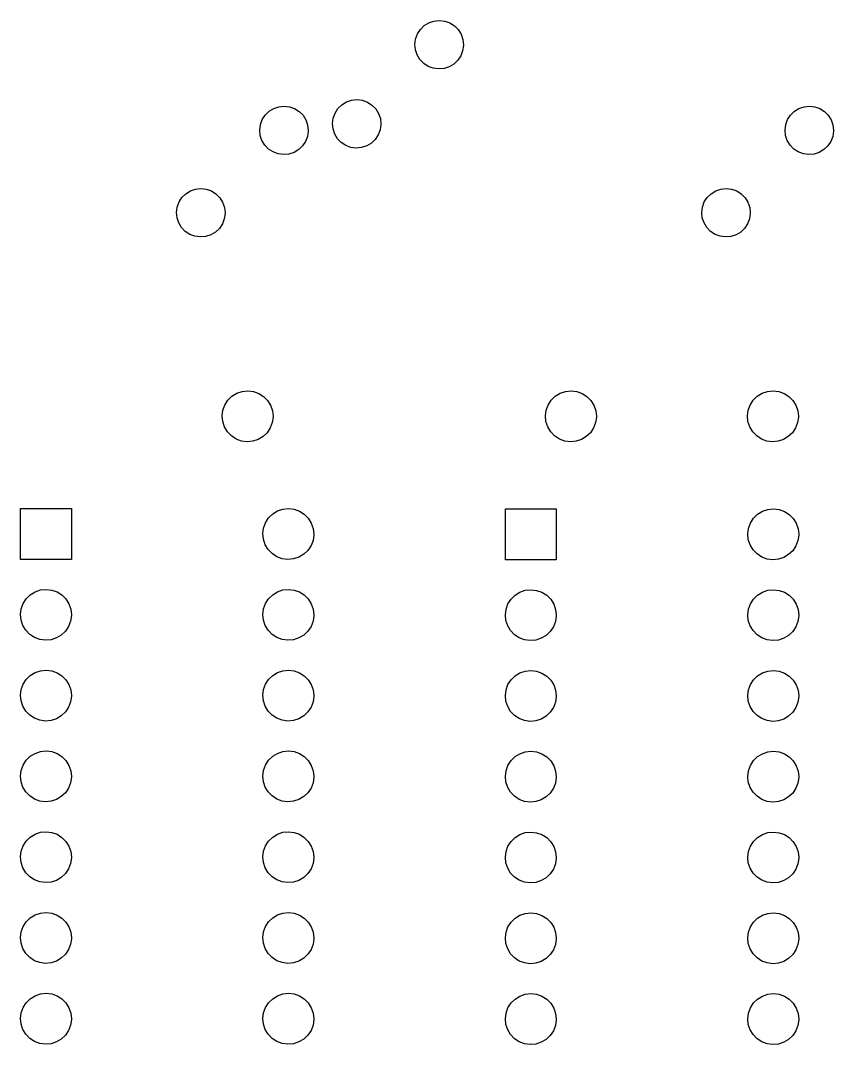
# Model space of a CAD drawing. Extents: x 34 to 149, y -179 to -19.
# Drawn here: x 95.73 to 121.28, y -98.59 to -66.4 of the extents above; entities that cross this region are included whole.
import ezdxf

# ---------------------------------------------------------------- set-up
doc = ezdxf.new("R2010")
doc.units = 0
doc.layers.add('BLACK', color=7, linetype='CONTINUOUS')

msp = doc.modelspace()

# ---------------------------------------------------------------- linework, layer by layer
at = {"layer": 'BLACK', "linetype": 'CONTINUOUS'}
for p, q in [((108.299, -66.676), (108.421, -66.5571)), ((108.421, -66.5571), (108.565, -66.4681)), ((108.565, -66.4681), (108.726, -66.4134)), ((108.726, -66.4134), (108.895, -66.3956)), ((108.895, -66.3956), (109.064, -66.4157)), ((109.064, -66.4157), (109.224, -66.4727)), ((109.224, -66.4727), (109.367, -66.5637)), ((109.367, -66.5637), (109.487, -66.6843)), ((108.149, -66.9784), (108.207, -66.8188)), ((108.207, -66.8188), (108.299, -66.676)), ((109.487, -66.6843), (109.577, -66.8284)), ((109.577, -66.8284), (109.633, -66.9888)), ((108.128, -67.147), (108.149, -66.9784)), ((108.144, -67.316), (108.128, -67.147)), ((109.652, -67.1789), (109.628, -67.3471)), ((109.633, -66.9888), (109.652, -67.1576)), ((109.652, -67.1576), (109.652, -67.1789)), ((108.198, -67.4772), (108.144, -67.316)), ((108.286, -67.6225), (108.198, -67.4772)), ((109.568, -67.5059), (109.474, -67.6474)), ((109.628, -67.3471), (109.568, -67.5059)), ((108.404, -67.7447), (108.286, -67.6225)), ((108.546, -67.8377), (108.404, -67.7447)), ((108.705, -67.897), (108.546, -67.8377)), ((108.874, -67.9194), (108.705, -67.897)), ((109.043, -67.904), (108.874, -67.9194)), ((109.205, -67.8515), (109.043, -67.904)), ((109.351, -67.7646), (109.205, -67.8515)), ((109.474, -67.6474), (109.351, -67.7646)), ((106.135, -68.9026), (106.304, -68.8848)), ((106.304, -68.8848), (106.473, -68.9049)), ((103.544, -69.2495), (103.689, -69.1605)), ((103.689, -69.1605), (103.849, -69.1058)), ((103.849, -69.1058), (104.018, -69.088)), ((104.018, -69.088), (104.187, -69.1081)), ((104.187, -69.1081), (104.347, -69.1651)), ((104.347, -69.1651), (104.49, -69.2561)), ((105.616, -69.308), (105.708, -69.1652)), ((105.708, -69.1652), (105.83, -69.0463)), ((105.83, -69.0463), (105.975, -68.9573)), ((105.975, -68.9573), (106.135, -68.9026)), ((106.473, -68.9049), (106.633, -68.9619)), ((106.633, -68.9619), (106.776, -69.0529)), ((106.776, -69.0529), (106.896, -69.1735)), ((106.896, -69.1735), (106.986, -69.3176)), ((120.054, -69.2495), (120.199, -69.1605)), ((120.199, -69.1605), (120.359, -69.1058)), ((120.359, -69.1058), (120.528, -69.088)), ((120.528, -69.088), (120.697, -69.1081)), ((120.697, -69.1081), (120.857, -69.1651)), ((120.857, -69.1651), (121, -69.2561)), ((103.272, -69.6708), (103.33, -69.5112)), ((103.33, -69.5112), (103.422, -69.3684)), ((103.422, -69.3684), (103.544, -69.2495)), ((104.49, -69.2561), (104.61, -69.3767)), ((104.61, -69.3767), (104.7, -69.5208)), ((104.7, -69.5208), (104.756, -69.6812)), ((105.537, -69.6362), (105.558, -69.4676)), ((105.558, -69.4676), (105.616, -69.308)), ((106.986, -69.3176), (107.042, -69.478)), ((107.042, -69.478), (107.061, -69.6468)), ((119.782, -69.6708), (119.84, -69.5112)), ((119.84, -69.5112), (119.932, -69.3684)), ((119.932, -69.3684), (120.054, -69.2495)), ((121, -69.2561), (121.12, -69.3767)), ((121.12, -69.3767), (121.21, -69.5208)), ((121.21, -69.5208), (121.266, -69.6812)), ((103.251, -69.8394), (103.272, -69.6708)), ((103.268, -70.0084), (103.251, -69.8394)), ((104.756, -69.6812), (104.775, -69.85)), ((104.775, -69.85), (104.775, -69.8713)), ((105.554, -69.8052), (105.537, -69.6362)), ((105.607, -69.9664), (105.554, -69.8052)), ((107.037, -69.8363), (106.977, -69.9951)), ((107.061, -69.6681), (107.037, -69.8363)), ((107.061, -69.6468), (107.061, -69.6681)), ((119.761, -69.8394), (119.782, -69.6708)), ((119.778, -70.0084), (119.761, -69.8394)), ((121.266, -69.6812), (121.285, -69.85)), ((121.285, -69.85), (121.285, -69.8713)), ((103.321, -70.1696), (103.268, -70.0084)), ((103.409, -70.3149), (103.321, -70.1696)), ((104.751, -70.0395), (104.691, -70.1983)), ((104.775, -69.8713), (104.751, -70.0395)), ((105.695, -70.1117), (105.607, -69.9664)), ((105.813, -70.2339), (105.695, -70.1117)), ((106.883, -70.1366), (106.76, -70.2538)), ((106.977, -69.9951), (106.883, -70.1366)), ((119.831, -70.1696), (119.778, -70.0084)), ((119.919, -70.3149), (119.831, -70.1696)), ((121.261, -70.0395), (121.201, -70.1983)), ((121.285, -69.8713), (121.261, -70.0395)), ((103.527, -70.4371), (103.409, -70.3149)), ((103.669, -70.5301), (103.527, -70.4371)), ((104.474, -70.457), (104.328, -70.5439)), ((104.597, -70.3398), (104.474, -70.457)), ((104.691, -70.1983), (104.597, -70.3398)), ((105.955, -70.3269), (105.813, -70.2339)), ((106.115, -70.3862), (105.955, -70.3269)), ((106.283, -70.4086), (106.115, -70.3862)), ((106.452, -70.3932), (106.283, -70.4086)), ((106.614, -70.3407), (106.452, -70.3932)), ((106.76, -70.2538), (106.614, -70.3407)), ((120.037, -70.4371), (119.919, -70.3149)), ((120.179, -70.5301), (120.037, -70.4371)), ((120.984, -70.457), (120.838, -70.5439)), ((121.107, -70.3398), (120.984, -70.457)), ((121.201, -70.1983), (121.107, -70.3398)), ((103.829, -70.5894), (103.669, -70.5301)), ((103.997, -70.6118), (103.829, -70.5894)), ((104.166, -70.5964), (103.997, -70.6118)), ((104.328, -70.5439), (104.166, -70.5964)), ((120.339, -70.5894), (120.179, -70.5301)), ((120.507, -70.6118), (120.339, -70.5894)), ((120.676, -70.5964), (120.507, -70.6118)), ((120.838, -70.5439), (120.676, -70.5964)), ((100.928, -71.8403), (101.072, -71.7513)), ((101.072, -71.7513), (101.233, -71.6966)), ((101.233, -71.6966), (101.402, -71.6788)), ((101.402, -71.6788), (101.571, -71.6989)), ((101.571, -71.6989), (101.731, -71.7559)), ((101.731, -71.7559), (101.874, -71.8469)), ((117.438, -71.8403), (117.582, -71.7513)), ((117.582, -71.7513), (117.743, -71.6966)), ((117.743, -71.6966), (117.912, -71.6788)), ((117.912, -71.6788), (118.081, -71.6989)), ((118.081, -71.6989), (118.241, -71.7559)), ((118.241, -71.7559), (118.384, -71.8469)), ((100.656, -72.2616), (100.714, -72.102)), ((100.714, -72.102), (100.806, -71.9592)), ((100.806, -71.9592), (100.928, -71.8403)), ((101.874, -71.8469), (101.994, -71.9675)), ((101.994, -71.9675), (102.084, -72.1116)), ((102.084, -72.1116), (102.14, -72.272)), ((117.166, -72.2616), (117.224, -72.102)), ((117.224, -72.102), (117.316, -71.9592)), ((117.316, -71.9592), (117.438, -71.8403)), ((118.384, -71.8469), (118.504, -71.9675)), ((118.504, -71.9675), (118.594, -72.1116)), ((118.594, -72.1116), (118.65, -72.272)), ((100.635, -72.4302), (100.656, -72.2616)), ((100.651, -72.5992), (100.635, -72.4302)), ((102.14, -72.272), (102.159, -72.4408)), ((117.145, -72.4302), (117.166, -72.2616)), ((117.161, -72.5992), (117.145, -72.4302)), ((118.65, -72.272), (118.669, -72.4408)), ((100.705, -72.7604), (100.651, -72.5992)), ((102.135, -72.6303), (102.075, -72.7891)), ((102.159, -72.4621), (102.135, -72.6303)), ((102.159, -72.4408), (102.159, -72.4621)), ((117.215, -72.7604), (117.161, -72.5992)), ((118.645, -72.6303), (118.585, -72.7891)), ((118.669, -72.4621), (118.645, -72.6303)), ((118.669, -72.4408), (118.669, -72.4621)), ((100.793, -72.9057), (100.705, -72.7604)), ((100.911, -73.0279), (100.793, -72.9057)), ((101.053, -73.1209), (100.911, -73.0279)), ((101.858, -73.0478), (101.712, -73.1347)), ((101.981, -72.9306), (101.858, -73.0478)), ((102.075, -72.7891), (101.981, -72.9306)), ((117.303, -72.9057), (117.215, -72.7604)), ((117.421, -73.0279), (117.303, -72.9057)), ((117.563, -73.1209), (117.421, -73.0279)), ((118.368, -73.0478), (118.222, -73.1347)), ((118.491, -72.9306), (118.368, -73.0478)), ((118.585, -72.7891), (118.491, -72.9306)), ((101.212, -73.1802), (101.053, -73.1209)), ((101.381, -73.2026), (101.212, -73.1802)), ((101.55, -73.1872), (101.381, -73.2026)), ((101.712, -73.1347), (101.55, -73.1872)), ((117.722, -73.1802), (117.563, -73.1209)), ((117.891, -73.2026), (117.722, -73.1802)), ((118.06, -73.1872), (117.891, -73.2026)), ((118.222, -73.1347), (118.06, -73.1872)), ((102.25, -78.3344), (102.377, -78.2096)), ((102.377, -78.2096), (102.529, -78.1161)), ((102.529, -78.1161), (102.698, -78.0587)), ((102.698, -78.0587), (102.876, -78.04)), ((102.876, -78.04), (103.053, -78.0611)), ((103.053, -78.0611), (103.221, -78.121)), ((103.221, -78.121), (103.371, -78.2165)), ((103.371, -78.2165), (103.497, -78.3431)), ((112.41, -78.3344), (112.537, -78.2096)), ((112.537, -78.2096), (112.689, -78.1161)), ((112.689, -78.1161), (112.858, -78.0587)), ((112.858, -78.0587), (113.036, -78.04)), ((113.036, -78.04), (113.213, -78.0611)), ((113.213, -78.0611), (113.381, -78.121)), ((113.381, -78.121), (113.531, -78.2165)), ((113.531, -78.2165), (113.657, -78.3431)), ((118.76, -78.3344), (118.887, -78.2096)), ((118.887, -78.2096), (119.039, -78.1161)), ((119.039, -78.1161), (119.208, -78.0587)), ((119.208, -78.0587), (119.386, -78.04)), ((119.386, -78.04), (119.563, -78.0611)), ((119.563, -78.0611), (119.731, -78.121)), ((119.731, -78.121), (119.881, -78.2165)), ((119.881, -78.2165), (120.007, -78.3431)), ((102.092, -78.6519), (102.153, -78.4843)), ((102.153, -78.4843), (102.25, -78.3344)), ((103.497, -78.3431), (103.591, -78.4943)), ((103.591, -78.4943), (103.65, -78.6628)), ((112.252, -78.6519), (112.313, -78.4843)), ((112.313, -78.4843), (112.41, -78.3344)), ((113.657, -78.3431), (113.751, -78.4943)), ((113.751, -78.4943), (113.81, -78.6628)), ((118.602, -78.6519), (118.663, -78.4843)), ((118.663, -78.4843), (118.76, -78.3344)), ((120.007, -78.3431), (120.101, -78.4943)), ((120.101, -78.4943), (120.16, -78.6628)), ((102.07, -78.8288), (102.092, -78.6519)), ((102.087, -79.0063), (102.07, -78.8288)), ((103.67, -78.8623), (103.645, -79.039)), ((103.65, -78.6628), (103.67, -78.84)), ((103.67, -78.84), (103.67, -78.8623)), ((112.23, -78.8288), (112.252, -78.6519)), ((112.247, -79.0063), (112.23, -78.8288)), ((113.83, -78.8623), (113.805, -79.039)), ((113.81, -78.6628), (113.83, -78.84)), ((113.83, -78.84), (113.83, -78.8623)), ((118.58, -78.8288), (118.602, -78.6519)), ((118.597, -79.0063), (118.58, -78.8288)), ((120.18, -78.8623), (120.155, -79.039)), ((120.16, -78.6628), (120.18, -78.84)), ((120.18, -78.84), (120.18, -78.8623)), ((102.144, -79.1756), (102.087, -79.0063)), ((102.236, -79.3281), (102.144, -79.1756)), ((103.645, -79.039), (103.582, -79.2057)), ((112.304, -79.1756), (112.247, -79.0063)), ((112.396, -79.3281), (112.304, -79.1756)), ((113.805, -79.039), (113.742, -79.2057)), ((118.654, -79.1756), (118.597, -79.0063)), ((118.746, -79.3281), (118.654, -79.1756)), ((120.155, -79.039), (120.092, -79.2057)), ((102.36, -79.4564), (102.236, -79.3281)), ((102.509, -79.5541), (102.36, -79.4564)), ((103.354, -79.4772), (103.2, -79.5685)), ((103.483, -79.3542), (103.354, -79.4772)), ((103.582, -79.2057), (103.483, -79.3542)), ((112.52, -79.4564), (112.396, -79.3281)), ((112.669, -79.5541), (112.52, -79.4564)), ((113.514, -79.4772), (113.36, -79.5685)), ((113.643, -79.3542), (113.514, -79.4772)), ((113.742, -79.2057), (113.643, -79.3542)), ((118.87, -79.4564), (118.746, -79.3281)), ((119.019, -79.5541), (118.87, -79.4564)), ((119.864, -79.4772), (119.71, -79.5685)), ((119.993, -79.3542), (119.864, -79.4772)), ((120.092, -79.2057), (119.993, -79.3542)), ((102.676, -79.6162), (102.509, -79.5541)), ((102.853, -79.6398), (102.676, -79.6162)), ((103.031, -79.6237), (102.853, -79.6398)), ((103.2, -79.5685), (103.031, -79.6237)), ((112.836, -79.6162), (112.669, -79.5541)), ((113.013, -79.6398), (112.836, -79.6162)), ((113.191, -79.6237), (113.013, -79.6398)), ((113.36, -79.5685), (113.191, -79.6237)), ((119.186, -79.6162), (119.019, -79.5541)), ((119.363, -79.6398), (119.186, -79.6162)), ((119.541, -79.6237), (119.363, -79.6398)), ((119.71, -79.5685), (119.541, -79.6237)), ((95.73, -83.34), (95.73, -81.74)), ((95.73, -81.74), (97.33, -81.74)), ((97.33, -81.74), (97.33, -83.34)), ((103.809, -81.8161), (103.978, -81.7587)), ((103.978, -81.7587), (104.156, -81.74)), ((104.156, -81.74), (104.333, -81.7611)), ((104.333, -81.7611), (104.501, -81.821)), ((110.97, -83.35), (110.97, -81.75)), ((110.97, -81.75), (112.57, -81.75)), ((112.57, -81.75), (112.57, -83.35)), ((119.049, -81.8261), (119.218, -81.7687)), ((119.218, -81.7687), (119.396, -81.75)), ((119.396, -81.75), (119.573, -81.7711)), ((119.573, -81.7711), (119.741, -81.831)), ((103.433, -82.1843), (103.53, -82.0344)), ((103.53, -82.0344), (103.657, -81.9096)), ((103.657, -81.9096), (103.809, -81.8161)), ((104.501, -81.821), (104.651, -81.9165)), ((104.651, -81.9165), (104.777, -82.0431)), ((104.777, -82.0431), (104.871, -82.1943)), ((118.673, -82.1943), (118.77, -82.0444)), ((118.77, -82.0444), (118.897, -81.9196)), ((118.897, -81.9196), (119.049, -81.8261)), ((119.741, -81.831), (119.891, -81.9265)), ((119.891, -81.9265), (120.017, -82.0531)), ((120.017, -82.0531), (120.111, -82.2043)), ((103.35, -82.5288), (103.372, -82.3519)), ((103.372, -82.3519), (103.433, -82.1843)), ((104.871, -82.1943), (104.93, -82.3628)), ((104.93, -82.3628), (104.95, -82.54)), ((118.59, -82.5388), (118.612, -82.3619)), ((118.612, -82.3619), (118.673, -82.1943)), ((120.111, -82.2043), (120.17, -82.3728)), ((120.17, -82.3728), (120.19, -82.55)), ((103.367, -82.7063), (103.35, -82.5288)), ((103.424, -82.8756), (103.367, -82.7063)), ((104.925, -82.739), (104.862, -82.9057)), ((104.95, -82.5623), (104.925, -82.739)), ((104.95, -82.54), (104.95, -82.5623)), ((118.607, -82.7163), (118.59, -82.5388)), ((118.664, -82.8856), (118.607, -82.7163)), ((120.19, -82.5723), (120.165, -82.749)), ((120.19, -82.55), (120.19, -82.5723)), ((103.516, -83.0281), (103.424, -82.8756)), ((103.64, -83.1564), (103.516, -83.0281)), ((104.763, -83.0542), (104.634, -83.1772)), ((104.862, -82.9057), (104.763, -83.0542)), ((118.756, -83.0381), (118.664, -82.8856)), ((118.88, -83.1664), (118.756, -83.0381)), ((120.102, -82.9157), (120.003, -83.0642)), ((120.165, -82.749), (120.102, -82.9157)), ((97.33, -83.34), (95.73, -83.34)), ((103.789, -83.2541), (103.64, -83.1564)), ((103.956, -83.3162), (103.789, -83.2541)), ((104.133, -83.3398), (103.956, -83.3162)), ((104.311, -83.3237), (104.133, -83.3398)), ((104.48, -83.2685), (104.311, -83.3237)), ((104.634, -83.1772), (104.48, -83.2685)), ((112.57, -83.35), (110.97, -83.35)), ((119.029, -83.2641), (118.88, -83.1664)), ((119.196, -83.3262), (119.029, -83.2641)), ((119.373, -83.3498), (119.196, -83.3262)), ((119.551, -83.3337), (119.373, -83.3498)), ((119.72, -83.2785), (119.551, -83.3337)), ((119.874, -83.1872), (119.72, -83.2785)), ((120.003, -83.0642), (119.874, -83.1872)), ((96.1894, -84.3561), (96.3582, -84.2987)), ((96.3582, -84.2987), (96.5356, -84.28)), ((96.5356, -84.28), (96.7127, -84.3011)), ((96.7127, -84.3011), (96.8807, -84.361)), ((103.809, -84.3561), (103.978, -84.2987)), ((103.978, -84.2987), (104.156, -84.28)), ((104.156, -84.28), (104.333, -84.3011)), ((104.333, -84.3011), (104.501, -84.361)), ((111.429, -84.3661), (111.598, -84.3087)), ((111.598, -84.3087), (111.776, -84.29)), ((111.776, -84.29), (111.953, -84.3111)), ((111.953, -84.3111), (112.121, -84.371)), ((119.049, -84.3661), (119.218, -84.3087)), ((119.218, -84.3087), (119.396, -84.29)), ((119.396, -84.29), (119.573, -84.3111)), ((119.573, -84.3111), (119.741, -84.371)), ((95.8134, -84.7243), (95.91, -84.5744)), ((95.91, -84.5744), (96.0375, -84.4496)), ((96.0375, -84.4496), (96.1894, -84.3561)), ((96.8807, -84.361), (97.0313, -84.4565)), ((97.0313, -84.4565), (97.157, -84.5831)), ((97.157, -84.5831), (97.2515, -84.7343)), ((103.433, -84.7243), (103.53, -84.5744)), ((103.53, -84.5744), (103.657, -84.4496)), ((103.657, -84.4496), (103.809, -84.3561)), ((104.501, -84.361), (104.651, -84.4565)), ((104.651, -84.4565), (104.777, -84.5831)), ((104.777, -84.5831), (104.871, -84.7343)), ((111.053, -84.7343), (111.15, -84.5844)), ((111.15, -84.5844), (111.277, -84.4596)), ((111.277, -84.4596), (111.429, -84.3661)), ((112.121, -84.371), (112.271, -84.4665)), ((112.271, -84.4665), (112.397, -84.5931)), ((112.397, -84.5931), (112.491, -84.7443)), ((118.673, -84.7343), (118.77, -84.5844)), ((118.77, -84.5844), (118.897, -84.4596)), ((118.897, -84.4596), (119.049, -84.3661)), ((119.741, -84.371), (119.891, -84.4665)), ((119.891, -84.4665), (120.017, -84.5931)), ((120.017, -84.5931), (120.111, -84.7443)), ((95.7301, -85.0688), (95.7524, -84.8919)), ((95.7524, -84.8919), (95.8134, -84.7243)), ((97.2515, -84.7343), (97.3101, -84.9028)), ((97.3101, -84.9028), (97.33, -85.08)), ((103.35, -85.0688), (103.372, -84.8919)), ((103.372, -84.8919), (103.433, -84.7243)), ((104.871, -84.7343), (104.93, -84.9028)), ((104.93, -84.9028), (104.95, -85.08)), ((110.97, -85.0788), (110.992, -84.9019)), ((110.992, -84.9019), (111.053, -84.7343)), ((112.491, -84.7443), (112.55, -84.9128)), ((112.55, -84.9128), (112.57, -85.09)), ((118.59, -85.0788), (118.612, -84.9019)), ((118.612, -84.9019), (118.673, -84.7343)), ((120.111, -84.7443), (120.17, -84.9128)), ((120.17, -84.9128), (120.19, -85.09)), ((95.7475, -85.2463), (95.7301, -85.0688)), ((95.8038, -85.4156), (95.7475, -85.2463)), ((97.3049, -85.279), (97.2415, -85.4457)), ((97.3297, -85.1023), (97.3049, -85.279)), ((97.33, -85.08), (97.3297, -85.1023)), ((103.367, -85.2463), (103.35, -85.0688)), ((103.424, -85.4156), (103.367, -85.2463)), ((104.925, -85.279), (104.862, -85.4457)), ((104.95, -85.1023), (104.925, -85.279)), ((104.95, -85.08), (104.95, -85.1023)), ((110.987, -85.2563), (110.97, -85.0788)), ((111.044, -85.4256), (110.987, -85.2563)), ((112.545, -85.289), (112.482, -85.4557)), ((112.57, -85.1123), (112.545, -85.289)), ((112.57, -85.09), (112.57, -85.1123)), ((118.607, -85.2563), (118.59, -85.0788)), ((118.664, -85.4256), (118.607, -85.2563)), ((120.165, -85.289), (120.102, -85.4557)), ((120.19, -85.1123), (120.165, -85.289)), ((120.19, -85.09), (120.19, -85.1123)), ((95.8962, -85.5681), (95.8038, -85.4156)), ((96.0201, -85.6964), (95.8962, -85.5681)), ((97.1428, -85.5942), (97.0137, -85.7172)), ((97.2415, -85.4457), (97.1428, -85.5942)), ((103.516, -85.5681), (103.424, -85.4156)), ((103.64, -85.6964), (103.516, -85.5681)), ((104.763, -85.5942), (104.634, -85.7172)), ((104.862, -85.4457), (104.763, -85.5942)), ((111.136, -85.5781), (111.044, -85.4256)), ((111.26, -85.7064), (111.136, -85.5781)), ((112.383, -85.6042), (112.254, -85.7272)), ((112.482, -85.4557), (112.383, -85.6042)), ((118.756, -85.5781), (118.664, -85.4256)), ((118.88, -85.7064), (118.756, -85.5781)), ((120.003, -85.6042), (119.874, -85.7272)), ((120.102, -85.4557), (120.003, -85.6042)), ((96.1693, -85.7941), (96.0201, -85.6964)), ((96.3365, -85.8562), (96.1693, -85.7941)), ((96.5132, -85.8798), (96.3365, -85.8562)), ((96.6909, -85.8637), (96.5132, -85.8798)), ((96.8605, -85.8085), (96.6909, -85.8637)), ((97.0137, -85.7172), (96.8605, -85.8085)), ((103.789, -85.7941), (103.64, -85.6964)), ((103.956, -85.8562), (103.789, -85.7941)), ((104.133, -85.8798), (103.956, -85.8562)), ((104.311, -85.8637), (104.133, -85.8798)), ((104.48, -85.8085), (104.311, -85.8637)), ((104.634, -85.7172), (104.48, -85.8085)), ((111.409, -85.8041), (111.26, -85.7064)), ((111.576, -85.8662), (111.409, -85.8041)), ((111.753, -85.8898), (111.576, -85.8662)), ((111.931, -85.8737), (111.753, -85.8898)), ((112.1, -85.8185), (111.931, -85.8737)), ((112.254, -85.7272), (112.1, -85.8185)), ((119.029, -85.8041), (118.88, -85.7064)), ((119.196, -85.8662), (119.029, -85.8041)), ((119.373, -85.8898), (119.196, -85.8662)), ((119.551, -85.8737), (119.373, -85.8898)), ((119.72, -85.8185), (119.551, -85.8737)), ((119.874, -85.7272), (119.72, -85.8185)), ((96.0375, -86.9896), (96.1894, -86.8961)), ((96.1894, -86.8961), (96.3582, -86.8387)), ((96.3582, -86.8387), (96.5356, -86.82)), ((96.5356, -86.82), (96.7127, -86.8411)), ((96.7127, -86.8411), (96.8807, -86.901)), ((96.8807, -86.901), (97.0313, -86.9965)), ((103.657, -86.9896), (103.809, -86.8961)), ((103.809, -86.8961), (103.978, -86.8387)), ((103.978, -86.8387), (104.156, -86.82)), ((104.156, -86.82), (104.333, -86.8411)), ((104.333, -86.8411), (104.501, -86.901)), ((104.501, -86.901), (104.651, -86.9965)), ((111.277, -86.9996), (111.429, -86.9061)), ((111.429, -86.9061), (111.598, -86.8487)), ((111.598, -86.8487), (111.776, -86.83)), ((111.776, -86.83), (111.953, -86.8511)), ((111.953, -86.8511), (112.121, -86.911)), ((112.121, -86.911), (112.271, -87.0065)), ((118.897, -86.9996), (119.049, -86.9061)), ((119.049, -86.9061), (119.218, -86.8487)), ((119.218, -86.8487), (119.396, -86.83)), ((119.396, -86.83), (119.573, -86.8511)), ((119.573, -86.8511), (119.741, -86.911)), ((119.741, -86.911), (119.891, -87.0065)), ((95.8134, -87.2643), (95.91, -87.1144)), ((95.91, -87.1144), (96.0375, -86.9896)), ((97.0313, -86.9965), (97.157, -87.1231)), ((97.157, -87.1231), (97.2515, -87.2743)), ((103.433, -87.2643), (103.53, -87.1144)), ((103.53, -87.1144), (103.657, -86.9896)), ((104.651, -86.9965), (104.777, -87.1231)), ((104.777, -87.1231), (104.871, -87.2743)), ((111.053, -87.2743), (111.15, -87.1244)), ((111.15, -87.1244), (111.277, -86.9996)), ((112.271, -87.0065), (112.397, -87.1331)), ((112.397, -87.1331), (112.491, -87.2843)), ((118.673, -87.2743), (118.77, -87.1244)), ((118.77, -87.1244), (118.897, -86.9996)), ((119.891, -87.0065), (120.017, -87.1331)), ((120.017, -87.1331), (120.111, -87.2843)), ((95.7301, -87.6088), (95.7524, -87.4319)), ((95.7524, -87.4319), (95.8134, -87.2643)), ((97.2515, -87.2743), (97.3101, -87.4428)), ((97.3101, -87.4428), (97.33, -87.62)), ((103.35, -87.6088), (103.372, -87.4319)), ((103.372, -87.4319), (103.433, -87.2643)), ((104.871, -87.2743), (104.93, -87.4428)), ((104.93, -87.4428), (104.95, -87.62)), ((110.97, -87.6188), (110.992, -87.4419)), ((110.992, -87.4419), (111.053, -87.2743)), ((112.491, -87.2843), (112.55, -87.4528)), ((112.55, -87.4528), (112.57, -87.63)), ((118.59, -87.6188), (118.612, -87.4419)), ((118.612, -87.4419), (118.673, -87.2743)), ((120.111, -87.2843), (120.17, -87.4528)), ((120.17, -87.4528), (120.19, -87.63)), ((95.7475, -87.7863), (95.7301, -87.6088)), ((95.8038, -87.9556), (95.7475, -87.7863)), ((97.3049, -87.819), (97.2415, -87.9857)), ((97.3297, -87.6423), (97.3049, -87.819)), ((97.33, -87.62), (97.3297, -87.6423)), ((103.367, -87.7863), (103.35, -87.6088)), ((103.424, -87.9556), (103.367, -87.7863)), ((104.925, -87.819), (104.862, -87.9857)), ((104.95, -87.6423), (104.925, -87.819)), ((104.95, -87.62), (104.95, -87.6423)), ((110.987, -87.7963), (110.97, -87.6188)), ((111.044, -87.9656), (110.987, -87.7963)), ((112.545, -87.829), (112.482, -87.9957)), ((112.57, -87.6523), (112.545, -87.829)), ((112.57, -87.63), (112.57, -87.6523)), ((118.607, -87.7963), (118.59, -87.6188)), ((118.664, -87.9656), (118.607, -87.7963)), ((120.165, -87.829), (120.102, -87.9957)), ((120.19, -87.6523), (120.165, -87.829)), ((120.19, -87.63), (120.19, -87.6523)), ((95.8962, -88.1081), (95.8038, -87.9556)), ((96.0201, -88.2364), (95.8962, -88.1081)), ((97.1428, -88.1342), (97.0137, -88.2572)), ((97.2415, -87.9857), (97.1428, -88.1342)), ((103.516, -88.1081), (103.424, -87.9556)), ((103.64, -88.2364), (103.516, -88.1081)), ((104.763, -88.1342), (104.634, -88.2572)), ((104.862, -87.9857), (104.763, -88.1342)), ((111.136, -88.1181), (111.044, -87.9656)), ((111.26, -88.2464), (111.136, -88.1181)), ((112.383, -88.1442), (112.254, -88.2672)), ((112.482, -87.9957), (112.383, -88.1442)), ((118.756, -88.1181), (118.664, -87.9656)), ((118.88, -88.2464), (118.756, -88.1181)), ((120.003, -88.1442), (119.874, -88.2672)), ((120.102, -87.9957), (120.003, -88.1442)), ((96.1693, -88.3341), (96.0201, -88.2364)), ((96.3365, -88.3962), (96.1693, -88.3341)), ((96.5132, -88.4198), (96.3365, -88.3962)), ((96.6909, -88.4037), (96.5132, -88.4198)), ((96.8605, -88.3485), (96.6909, -88.4037)), ((97.0137, -88.2572), (96.8605, -88.3485)), ((103.789, -88.3341), (103.64, -88.2364)), ((103.956, -88.3962), (103.789, -88.3341)), ((104.133, -88.4198), (103.956, -88.3962)), ((104.311, -88.4037), (104.133, -88.4198)), ((104.48, -88.3485), (104.311, -88.4037)), ((104.634, -88.2572), (104.48, -88.3485)), ((111.409, -88.3441), (111.26, -88.2464)), ((111.576, -88.4062), (111.409, -88.3441)), ((111.753, -88.4298), (111.576, -88.4062)), ((111.931, -88.4137), (111.753, -88.4298)), ((112.1, -88.3585), (111.931, -88.4137)), ((112.254, -88.2672), (112.1, -88.3585)), ((119.029, -88.3441), (118.88, -88.2464)), ((119.196, -88.4062), (119.029, -88.3441)), ((119.373, -88.4298), (119.196, -88.4062)), ((119.551, -88.4137), (119.373, -88.4298)), ((119.72, -88.3585), (119.551, -88.4137)), ((119.874, -88.2672), (119.72, -88.3585)), ((96.0375, -89.5296), (96.1894, -89.4361)), ((96.1894, -89.4361), (96.3582, -89.3787)), ((96.3582, -89.3787), (96.5356, -89.36)), ((96.5356, -89.36), (96.7127, -89.3811)), ((96.7127, -89.3811), (96.8807, -89.441)), ((96.8807, -89.441), (97.0313, -89.5365)), ((103.657, -89.5296), (103.809, -89.4361)), ((103.809, -89.4361), (103.978, -89.3787)), ((103.978, -89.3787), (104.156, -89.36)), ((104.156, -89.36), (104.333, -89.3811)), ((104.333, -89.3811), (104.501, -89.441)), ((104.501, -89.441), (104.651, -89.5365)), ((111.277, -89.5396), (111.429, -89.4461)), ((111.429, -89.4461), (111.598, -89.3887)), ((111.598, -89.3887), (111.776, -89.37)), ((111.776, -89.37), (111.953, -89.3911)), ((111.953, -89.3911), (112.121, -89.451)), ((112.121, -89.451), (112.271, -89.5465)), ((118.897, -89.5396), (119.049, -89.4461)), ((119.049, -89.4461), (119.218, -89.3887)), ((119.218, -89.3887), (119.396, -89.37)), ((119.396, -89.37), (119.573, -89.3911)), ((119.573, -89.3911), (119.741, -89.451)), ((119.741, -89.451), (119.891, -89.5465)), ((95.7524, -89.9719), (95.8134, -89.8043)), ((95.8134, -89.8043), (95.91, -89.6544)), ((95.91, -89.6544), (96.0375, -89.5296)), ((97.0313, -89.5365), (97.157, -89.6631)), ((97.157, -89.6631), (97.2515, -89.8143)), ((97.2515, -89.8143), (97.3101, -89.9828)), ((103.372, -89.9719), (103.433, -89.8043)), ((103.433, -89.8043), (103.53, -89.6544)), ((103.53, -89.6544), (103.657, -89.5296)), ((104.651, -89.5365), (104.777, -89.6631)), ((104.777, -89.6631), (104.871, -89.8143)), ((104.871, -89.8143), (104.93, -89.9828)), ((110.992, -89.9819), (111.053, -89.8143)), ((111.053, -89.8143), (111.15, -89.6644)), ((111.15, -89.6644), (111.277, -89.5396)), ((112.271, -89.5465), (112.397, -89.6731)), ((112.397, -89.6731), (112.491, -89.8243)), ((118.612, -89.9819), (118.673, -89.8143)), ((118.673, -89.8143), (118.77, -89.6644)), ((118.77, -89.6644), (118.897, -89.5396)), ((119.891, -89.5465), (120.017, -89.6731)), ((120.017, -89.6731), (120.111, -89.8243)), ((95.7301, -90.1488), (95.7524, -89.9719)), ((97.3101, -89.9828), (97.33, -90.16)), ((103.35, -90.1488), (103.372, -89.9719)), ((104.93, -89.9828), (104.95, -90.16)), ((110.97, -90.1588), (110.992, -89.9819)), ((112.491, -89.8243), (112.55, -89.9928)), ((112.55, -89.9928), (112.57, -90.17)), ((118.59, -90.1588), (118.612, -89.9819)), ((120.111, -89.8243), (120.17, -89.9928)), ((120.17, -89.9928), (120.19, -90.17)), ((95.7475, -90.3263), (95.7301, -90.1488)), ((95.8038, -90.4956), (95.7475, -90.3263)), ((97.3049, -90.359), (97.2415, -90.5257)), ((97.3297, -90.1823), (97.3049, -90.359)), ((97.33, -90.16), (97.3297, -90.1823)), ((103.367, -90.3263), (103.35, -90.1488)), ((103.424, -90.4956), (103.367, -90.3263)), ((104.925, -90.359), (104.862, -90.5257)), ((104.95, -90.1823), (104.925, -90.359)), ((104.95, -90.16), (104.95, -90.1823)), ((110.987, -90.3363), (110.97, -90.1588)), ((111.044, -90.5056), (110.987, -90.3363)), ((112.545, -90.369), (112.482, -90.5357)), ((112.57, -90.1923), (112.545, -90.369)), ((112.57, -90.17), (112.57, -90.1923)), ((118.607, -90.3363), (118.59, -90.1588)), ((118.664, -90.5056), (118.607, -90.3363)), ((120.165, -90.369), (120.102, -90.5357)), ((120.19, -90.1923), (120.165, -90.369)), ((120.19, -90.17), (120.19, -90.1923)), ((95.8962, -90.6481), (95.8038, -90.4956)), ((96.0201, -90.7764), (95.8962, -90.6481)), ((96.1693, -90.8741), (96.0201, -90.7764)), ((97.1428, -90.6742), (97.0137, -90.7972)), ((97.2415, -90.5257), (97.1428, -90.6742)), ((103.516, -90.6481), (103.424, -90.4956)), ((103.64, -90.7764), (103.516, -90.6481)), ((103.789, -90.8741), (103.64, -90.7764)), ((104.763, -90.6742), (104.634, -90.7972)), ((104.862, -90.5257), (104.763, -90.6742)), ((111.136, -90.6581), (111.044, -90.5056)), ((111.26, -90.7864), (111.136, -90.6581)), ((111.409, -90.8841), (111.26, -90.7864)), ((112.383, -90.6842), (112.254, -90.8072)), ((112.482, -90.5357), (112.383, -90.6842)), ((118.756, -90.6581), (118.664, -90.5056)), ((118.88, -90.7864), (118.756, -90.6581)), ((119.029, -90.8841), (118.88, -90.7864)), ((120.003, -90.6842), (119.874, -90.8072)), ((120.102, -90.5357), (120.003, -90.6842)), ((96.3365, -90.9362), (96.1693, -90.8741)), ((96.5132, -90.9598), (96.3365, -90.9362)), ((96.6909, -90.9437), (96.5132, -90.9598)), ((96.8605, -90.8885), (96.6909, -90.9437)), ((97.0137, -90.7972), (96.8605, -90.8885)), ((103.956, -90.9362), (103.789, -90.8741)), ((104.133, -90.9598), (103.956, -90.9362)), ((104.311, -90.9437), (104.133, -90.9598)), ((104.48, -90.8885), (104.311, -90.9437)), ((104.634, -90.7972), (104.48, -90.8885)), ((111.576, -90.9462), (111.409, -90.8841)), ((111.753, -90.9698), (111.576, -90.9462)), ((111.931, -90.9537), (111.753, -90.9698)), ((112.1, -90.8985), (111.931, -90.9537)), ((112.254, -90.8072), (112.1, -90.8985)), ((119.196, -90.9462), (119.029, -90.8841)), ((119.373, -90.9698), (119.196, -90.9462)), ((119.551, -90.9537), (119.373, -90.9698)), ((119.72, -90.8985), (119.551, -90.9537)), ((119.874, -90.8072), (119.72, -90.8985)), ((95.91, -92.1944), (96.0375, -92.0696)), ((96.0375, -92.0696), (96.1894, -91.9761)), ((96.1894, -91.9761), (96.3582, -91.9187)), ((96.3582, -91.9187), (96.5356, -91.9)), ((96.5356, -91.9), (96.7127, -91.9211)), ((96.7127, -91.9211), (96.8807, -91.981)), ((96.8807, -91.981), (97.0313, -92.0765)), ((103.53, -92.1944), (103.657, -92.0696)), ((103.657, -92.0696), (103.809, -91.9761)), ((103.809, -91.9761), (103.978, -91.9187)), ((103.978, -91.9187), (104.156, -91.9)), ((104.156, -91.9), (104.333, -91.9211)), ((104.333, -91.9211), (104.501, -91.981)), ((104.501, -91.981), (104.651, -92.0765)), ((111.277, -92.0796), (111.429, -91.9861)), ((111.429, -91.9861), (111.598, -91.9287)), ((111.598, -91.9287), (111.776, -91.91)), ((111.776, -91.91), (111.953, -91.9311)), ((111.953, -91.9311), (112.121, -91.991)), ((112.121, -91.991), (112.271, -92.0865)), ((118.897, -92.0796), (119.049, -91.9861)), ((119.049, -91.9861), (119.218, -91.9287)), ((119.218, -91.9287), (119.396, -91.91)), ((119.396, -91.91), (119.573, -91.9311)), ((119.573, -91.9311), (119.741, -91.991)), ((119.741, -91.991), (119.891, -92.0865)), ((95.7524, -92.5119), (95.8134, -92.3443)), ((95.8134, -92.3443), (95.91, -92.1944)), ((97.0313, -92.0765), (97.157, -92.2031)), ((97.157, -92.2031), (97.2515, -92.3543)), ((97.2515, -92.3543), (97.3101, -92.5228)), ((103.372, -92.5119), (103.433, -92.3443)), ((103.433, -92.3443), (103.53, -92.1944)), ((104.651, -92.0765), (104.777, -92.2031)), ((104.777, -92.2031), (104.871, -92.3543)), ((104.871, -92.3543), (104.93, -92.5228)), ((110.992, -92.5219), (111.053, -92.3543)), ((111.053, -92.3543), (111.15, -92.2044)), ((111.15, -92.2044), (111.277, -92.0796)), ((112.271, -92.0865), (112.397, -92.2131)), ((112.397, -92.2131), (112.491, -92.3643)), ((112.491, -92.3643), (112.55, -92.5328)), ((118.612, -92.5219), (118.673, -92.3543)), ((118.673, -92.3543), (118.77, -92.2044)), ((118.77, -92.2044), (118.897, -92.0796)), ((119.891, -92.0865), (120.017, -92.2131)), ((120.017, -92.2131), (120.111, -92.3643)), ((120.111, -92.3643), (120.17, -92.5328)), ((95.7301, -92.6888), (95.7524, -92.5119)), ((95.7475, -92.8663), (95.7301, -92.6888)), ((97.3101, -92.5228), (97.33, -92.7)), ((97.33, -92.7), (97.3297, -92.7223)), ((103.35, -92.6888), (103.372, -92.5119)), ((103.367, -92.8663), (103.35, -92.6888)), ((104.93, -92.5228), (104.95, -92.7)), ((104.95, -92.7), (104.95, -92.7223)), ((110.97, -92.6988), (110.992, -92.5219)), ((110.987, -92.8763), (110.97, -92.6988)), ((112.55, -92.5328), (112.57, -92.71)), ((112.57, -92.71), (112.57, -92.7323)), ((118.59, -92.6988), (118.612, -92.5219)), ((118.607, -92.8763), (118.59, -92.6988)), ((120.17, -92.5328), (120.19, -92.71)), ((120.19, -92.71), (120.19, -92.7323)), ((95.8038, -93.0356), (95.7475, -92.8663)), ((95.8962, -93.1881), (95.8038, -93.0356)), ((97.3049, -92.899), (97.2415, -93.0657)), ((97.3297, -92.7223), (97.3049, -92.899)), ((103.424, -93.0356), (103.367, -92.8663)), ((103.516, -93.1881), (103.424, -93.0356)), ((104.925, -92.899), (104.862, -93.0657)), ((104.95, -92.7223), (104.925, -92.899)), ((111.044, -93.0456), (110.987, -92.8763)), ((112.545, -92.909), (112.482, -93.0757)), ((112.57, -92.7323), (112.545, -92.909)), ((118.664, -93.0456), (118.607, -92.8763)), ((120.165, -92.909), (120.102, -93.0757)), ((120.19, -92.7323), (120.165, -92.909)), ((96.0201, -93.3164), (95.8962, -93.1881)), ((96.1693, -93.4141), (96.0201, -93.3164)), ((97.0137, -93.3372), (96.8605, -93.4285)), ((97.1428, -93.2142), (97.0137, -93.3372)), ((97.2415, -93.0657), (97.1428, -93.2142)), ((103.64, -93.3164), (103.516, -93.1881)), ((103.789, -93.4141), (103.64, -93.3164)), ((104.634, -93.3372), (104.48, -93.4285)), ((104.763, -93.2142), (104.634, -93.3372)), ((104.862, -93.0657), (104.763, -93.2142)), ((111.136, -93.1981), (111.044, -93.0456)), ((111.26, -93.3264), (111.136, -93.1981)), ((111.409, -93.4241), (111.26, -93.3264)), ((112.254, -93.3472), (112.1, -93.4385)), ((112.383, -93.2242), (112.254, -93.3472)), ((112.482, -93.0757), (112.383, -93.2242)), ((118.756, -93.1981), (118.664, -93.0456)), ((118.88, -93.3264), (118.756, -93.1981)), ((119.029, -93.4241), (118.88, -93.3264)), ((119.874, -93.3472), (119.72, -93.4385)), ((120.003, -93.2242), (119.874, -93.3472)), ((120.102, -93.0757), (120.003, -93.2242)), ((96.3365, -93.4762), (96.1693, -93.4141)), ((96.5132, -93.4998), (96.3365, -93.4762)), ((96.6909, -93.4837), (96.5132, -93.4998)), ((96.8605, -93.4285), (96.6909, -93.4837)), ((103.956, -93.4762), (103.789, -93.4141)), ((104.133, -93.4998), (103.956, -93.4762)), ((104.311, -93.4837), (104.133, -93.4998)), ((104.48, -93.4285), (104.311, -93.4837)), ((111.576, -93.4862), (111.409, -93.4241)), ((111.753, -93.5098), (111.576, -93.4862)), ((111.931, -93.4937), (111.753, -93.5098)), ((112.1, -93.4385), (111.931, -93.4937)), ((119.196, -93.4862), (119.029, -93.4241)), ((119.373, -93.5098), (119.196, -93.4862)), ((119.551, -93.4937), (119.373, -93.5098)), ((119.72, -93.4385), (119.551, -93.4937)), ((95.91, -94.7344), (96.0375, -94.6096)), ((96.0375, -94.6096), (96.1894, -94.5161)), ((96.1894, -94.5161), (96.3582, -94.4587)), ((96.3582, -94.4587), (96.5356, -94.44)), ((96.5356, -94.44), (96.7127, -94.4611)), ((96.7127, -94.4611), (96.8807, -94.521)), ((96.8807, -94.521), (97.0313, -94.6165)), ((97.0313, -94.6165), (97.157, -94.7431)), ((103.53, -94.7344), (103.657, -94.6096)), ((103.657, -94.6096), (103.809, -94.5161)), ((103.809, -94.5161), (103.978, -94.4587)), ((103.978, -94.4587), (104.156, -94.44)), ((104.156, -94.44), (104.333, -94.4611)), ((104.333, -94.4611), (104.501, -94.521)), ((104.501, -94.521), (104.651, -94.6165)), ((104.651, -94.6165), (104.777, -94.7431)), ((111.15, -94.7444), (111.277, -94.6196)), ((111.277, -94.6196), (111.429, -94.5261)), ((111.429, -94.5261), (111.598, -94.4687)), ((111.598, -94.4687), (111.776, -94.45)), ((111.776, -94.45), (111.953, -94.4711)), ((111.953, -94.4711), (112.121, -94.531)), ((112.121, -94.531), (112.271, -94.6265)), ((112.271, -94.6265), (112.397, -94.7531)), ((118.77, -94.7444), (118.897, -94.6196)), ((118.897, -94.6196), (119.049, -94.5261)), ((119.049, -94.5261), (119.218, -94.4687)), ((119.218, -94.4687), (119.396, -94.45)), ((119.396, -94.45), (119.573, -94.4711)), ((119.573, -94.4711), (119.741, -94.531)), ((119.741, -94.531), (119.891, -94.6265)), ((119.891, -94.6265), (120.017, -94.7531)), ((95.7524, -95.0519), (95.8134, -94.8843)), ((95.8134, -94.8843), (95.91, -94.7344)), ((97.157, -94.7431), (97.2515, -94.8943)), ((97.2515, -94.8943), (97.3101, -95.0628)), ((103.372, -95.0519), (103.433, -94.8843)), ((103.433, -94.8843), (103.53, -94.7344)), ((104.777, -94.7431), (104.871, -94.8943)), ((104.871, -94.8943), (104.93, -95.0628)), ((110.992, -95.0619), (111.053, -94.8943)), ((111.053, -94.8943), (111.15, -94.7444)), ((112.397, -94.7531), (112.491, -94.9043)), ((112.491, -94.9043), (112.55, -95.0728)), ((118.612, -95.0619), (118.673, -94.8943)), ((118.673, -94.8943), (118.77, -94.7444)), ((120.017, -94.7531), (120.111, -94.9043)), ((120.111, -94.9043), (120.17, -95.0728)), ((95.7301, -95.2288), (95.7524, -95.0519)), ((95.7475, -95.4063), (95.7301, -95.2288)), ((97.3297, -95.2623), (97.3049, -95.439)), ((97.3101, -95.0628), (97.33, -95.24)), ((97.33, -95.24), (97.3297, -95.2623)), ((103.35, -95.2288), (103.372, -95.0519)), ((103.367, -95.4063), (103.35, -95.2288)), ((104.95, -95.2623), (104.925, -95.439)), ((104.93, -95.0628), (104.95, -95.24)), ((104.95, -95.24), (104.95, -95.2623)), ((110.97, -95.2388), (110.992, -95.0619)), ((110.987, -95.4163), (110.97, -95.2388)), ((112.57, -95.2723), (112.545, -95.449)), ((112.55, -95.0728), (112.57, -95.25)), ((112.57, -95.25), (112.57, -95.2723)), ((118.59, -95.2388), (118.612, -95.0619)), ((118.607, -95.4163), (118.59, -95.2388)), ((120.19, -95.2723), (120.165, -95.449)), ((120.17, -95.0728), (120.19, -95.25)), ((120.19, -95.25), (120.19, -95.2723)), ((95.8038, -95.5756), (95.7475, -95.4063)), ((95.8962, -95.7281), (95.8038, -95.5756)), ((97.2415, -95.6057), (97.1428, -95.7542)), ((97.3049, -95.439), (97.2415, -95.6057)), ((103.424, -95.5756), (103.367, -95.4063)), ((103.516, -95.7281), (103.424, -95.5756)), ((104.862, -95.6057), (104.763, -95.7542)), ((104.925, -95.439), (104.862, -95.6057)), ((111.044, -95.5856), (110.987, -95.4163)), ((111.136, -95.7381), (111.044, -95.5856)), ((112.482, -95.6157), (112.383, -95.7642)), ((112.545, -95.449), (112.482, -95.6157)), ((118.664, -95.5856), (118.607, -95.4163)), ((118.756, -95.7381), (118.664, -95.5856)), ((120.102, -95.6157), (120.003, -95.7642)), ((120.165, -95.449), (120.102, -95.6157)), ((96.0201, -95.8564), (95.8962, -95.7281)), ((96.1693, -95.9541), (96.0201, -95.8564)), ((97.0137, -95.8772), (96.8605, -95.9685)), ((97.1428, -95.7542), (97.0137, -95.8772)), ((103.64, -95.8564), (103.516, -95.7281)), ((103.789, -95.9541), (103.64, -95.8564)), ((104.634, -95.8772), (104.48, -95.9685)), ((104.763, -95.7542), (104.634, -95.8772)), ((111.26, -95.8664), (111.136, -95.7381)), ((111.409, -95.9641), (111.26, -95.8664)), ((112.254, -95.8872), (112.1, -95.9785)), ((112.383, -95.7642), (112.254, -95.8872)), ((118.88, -95.8664), (118.756, -95.7381)), ((119.029, -95.9641), (118.88, -95.8664)), ((119.874, -95.8872), (119.72, -95.9785)), ((120.003, -95.7642), (119.874, -95.8872)), ((96.3365, -96.0162), (96.1693, -95.9541)), ((96.5132, -96.0398), (96.3365, -96.0162)), ((96.6909, -96.0237), (96.5132, -96.0398)), ((96.8605, -95.9685), (96.6909, -96.0237)), ((103.956, -96.0162), (103.789, -95.9541)), ((104.133, -96.0398), (103.956, -96.0162)), ((104.311, -96.0237), (104.133, -96.0398)), ((104.48, -95.9685), (104.311, -96.0237)), ((111.576, -96.0262), (111.409, -95.9641)), ((111.753, -96.0498), (111.576, -96.0262)), ((111.931, -96.0337), (111.753, -96.0498)), ((112.1, -95.9785), (111.931, -96.0337)), ((119.196, -96.0262), (119.029, -95.9641)), ((119.373, -96.0498), (119.196, -96.0262)), ((119.551, -96.0337), (119.373, -96.0498)), ((119.72, -95.9785), (119.551, -96.0337)), ((95.91, -97.2744), (96.0375, -97.1496)), ((96.0375, -97.1496), (96.1894, -97.0561)), ((96.1894, -97.0561), (96.3582, -96.9987)), ((96.3582, -96.9987), (96.5356, -96.98)), ((96.5356, -96.98), (96.7127, -97.0011)), ((96.7127, -97.0011), (96.8807, -97.061)), ((96.8807, -97.061), (97.0313, -97.1565)), ((97.0313, -97.1565), (97.157, -97.2831)), ((103.53, -97.2744), (103.657, -97.1496)), ((103.657, -97.1496), (103.809, -97.0561)), ((103.809, -97.0561), (103.978, -96.9987)), ((103.978, -96.9987), (104.156, -96.98)), ((104.156, -96.98), (104.333, -97.0011)), ((104.333, -97.0011), (104.501, -97.061)), ((104.501, -97.061), (104.651, -97.1565)), ((104.651, -97.1565), (104.777, -97.2831)), ((111.15, -97.2844), (111.277, -97.1596)), ((111.277, -97.1596), (111.429, -97.0661)), ((111.429, -97.0661), (111.598, -97.0087)), ((111.598, -97.0087), (111.776, -96.99)), ((111.776, -96.99), (111.953, -97.0111)), ((111.953, -97.0111), (112.121, -97.071)), ((112.121, -97.071), (112.271, -97.1665)), ((112.271, -97.1665), (112.397, -97.2931)), ((118.77, -97.2844), (118.897, -97.1596)), ((118.897, -97.1596), (119.049, -97.0661)), ((119.049, -97.0661), (119.218, -97.0087)), ((119.218, -97.0087), (119.396, -96.99)), ((119.396, -96.99), (119.573, -97.0111)), ((119.573, -97.0111), (119.741, -97.071)), ((119.741, -97.071), (119.891, -97.1665)), ((119.891, -97.1665), (120.017, -97.2931)), ((95.7524, -97.5919), (95.8134, -97.4243)), ((95.8134, -97.4243), (95.91, -97.2744)), ((97.157, -97.2831), (97.2515, -97.4343)), ((97.2515, -97.4343), (97.3101, -97.6028)), ((103.372, -97.5919), (103.433, -97.4243)), ((103.433, -97.4243), (103.53, -97.2744)), ((104.777, -97.2831), (104.871, -97.4343)), ((104.871, -97.4343), (104.93, -97.6028)), ((110.992, -97.6019), (111.053, -97.4343)), ((111.053, -97.4343), (111.15, -97.2844)), ((112.397, -97.2931), (112.491, -97.4443)), ((112.491, -97.4443), (112.55, -97.6128)), ((118.612, -97.6019), (118.673, -97.4343)), ((118.673, -97.4343), (118.77, -97.2844)), ((120.017, -97.2931), (120.111, -97.4443)), ((120.111, -97.4443), (120.17, -97.6128)), ((95.7301, -97.7688), (95.7524, -97.5919)), ((95.7475, -97.9463), (95.7301, -97.7688)), ((97.3297, -97.8023), (97.3049, -97.979)), ((97.3101, -97.6028), (97.33, -97.78)), ((97.33, -97.78), (97.3297, -97.8023)), ((103.35, -97.7688), (103.372, -97.5919)), ((103.367, -97.9463), (103.35, -97.7688)), ((104.95, -97.8023), (104.925, -97.979)), ((104.93, -97.6028), (104.95, -97.78)), ((104.95, -97.78), (104.95, -97.8023)), ((110.97, -97.7788), (110.992, -97.6019)), ((110.987, -97.9563), (110.97, -97.7788)), ((112.57, -97.8123), (112.545, -97.989)), ((112.55, -97.6128), (112.57, -97.79)), ((112.57, -97.79), (112.57, -97.8123)), ((118.59, -97.7788), (118.612, -97.6019)), ((118.607, -97.9563), (118.59, -97.7788)), ((120.19, -97.8123), (120.165, -97.989)), ((120.17, -97.6128), (120.19, -97.79)), ((120.19, -97.79), (120.19, -97.8123)), ((95.8038, -98.1156), (95.7475, -97.9463)), ((95.8962, -98.2681), (95.8038, -98.1156)), ((97.2415, -98.1457), (97.1428, -98.2942)), ((97.3049, -97.979), (97.2415, -98.1457)), ((103.424, -98.1156), (103.367, -97.9463)), ((103.516, -98.2681), (103.424, -98.1156)), ((104.862, -98.1457), (104.763, -98.2942)), ((104.925, -97.979), (104.862, -98.1457)), ((111.044, -98.1256), (110.987, -97.9563)), ((111.136, -98.2781), (111.044, -98.1256)), ((112.482, -98.1557), (112.383, -98.3042)), ((112.545, -97.989), (112.482, -98.1557)), ((118.664, -98.1256), (118.607, -97.9563)), ((118.756, -98.2781), (118.664, -98.1256)), ((120.102, -98.1557), (120.003, -98.3042)), ((120.165, -97.989), (120.102, -98.1557)), ((96.0201, -98.3964), (95.8962, -98.2681)), ((96.1693, -98.4941), (96.0201, -98.3964)), ((96.3365, -98.5562), (96.1693, -98.4941)), ((96.8605, -98.5085), (96.6909, -98.5637)), ((97.0137, -98.4172), (96.8605, -98.5085)), ((97.1428, -98.2942), (97.0137, -98.4172)), ((103.64, -98.3964), (103.516, -98.2681)), ((103.789, -98.4941), (103.64, -98.3964)), ((103.956, -98.5562), (103.789, -98.4941)), ((104.48, -98.5085), (104.311, -98.5637)), ((104.634, -98.4172), (104.48, -98.5085)), ((104.763, -98.2942), (104.634, -98.4172)), ((111.26, -98.4064), (111.136, -98.2781)), ((111.409, -98.5041), (111.26, -98.4064)), ((111.576, -98.5662), (111.409, -98.5041)), ((112.254, -98.4272), (112.1, -98.5185)), ((112.383, -98.3042), (112.254, -98.4272)), ((118.88, -98.4064), (118.756, -98.2781)), ((119.029, -98.5041), (118.88, -98.4064)), ((119.196, -98.5662), (119.029, -98.5041)), ((119.874, -98.4272), (119.72, -98.5185)), ((120.003, -98.3042), (119.874, -98.4272)), ((96.5132, -98.5798), (96.3365, -98.5562)), ((96.6909, -98.5637), (96.5132, -98.5798)), ((104.133, -98.5798), (103.956, -98.5562)), ((104.311, -98.5637), (104.133, -98.5798)), ((111.753, -98.5898), (111.576, -98.5662)), ((111.931, -98.5737), (111.753, -98.5898)), ((112.1, -98.5185), (111.931, -98.5737)), ((119.373, -98.5898), (119.196, -98.5662)), ((119.551, -98.5737), (119.373, -98.5898)), ((119.72, -98.5185), (119.551, -98.5737))]:
    msp.add_line(p, q, dxfattribs=at)

doc.saveas('drawing.dxf')
